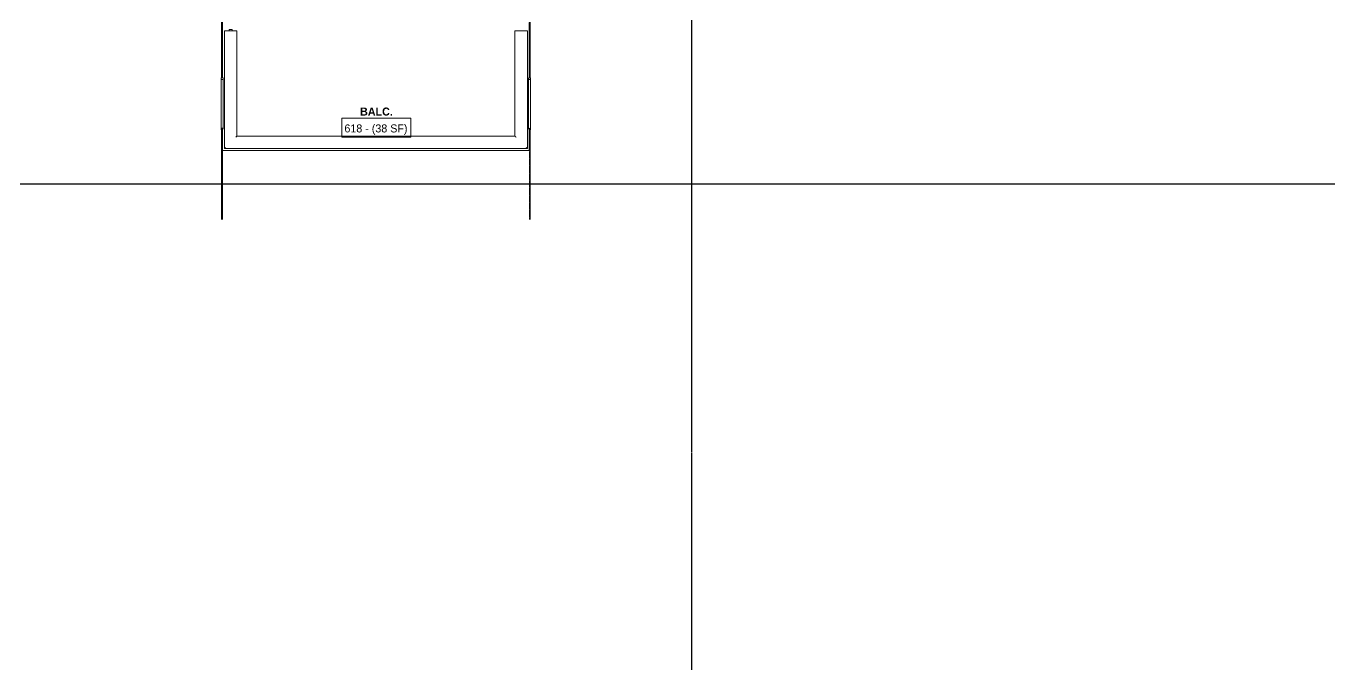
# Model space of a CAD drawing. Header units: inches. Extents: x -4093 to -1777, y 9773 to 12264.
# Drawn here: x -2749.8 to -2261.6, y 11007.4 to 11246.5 of the extents above; entities that cross this region are included whole.
import ezdxf

# ---------------------------------------------------------------- set-up
doc = ezdxf.new("R2010")
doc.units = ezdxf.units.IN
doc.header["$MEASUREMENT"] = 0
for name, pattern in [('Center 1_4_', [0.53125, 0.25, -0.09375, 0.09375, -0.09375]), ('Grid Line 1_2_', [0.875, 0.5, -0.125, 0.125, -0.125]), ('Hidden 1_8_', [0.1875, 0.125, -0.0625])]:
    doc.linetypes.add(name, pattern=pattern)
for name, color, linetype, lineweight in [('0-1', 7, 'Continuous', 5), ('A-AREA-IDEN', 2, 'Continuous', 9), ('A-DETL-CNTR', 5, 'Center 1_4_', 9), ('A-DETL-HDLN', 90, 'Hidden 1_8_', 9), ('A-FLOR-2', 192, 'Continuous', 9), ('A-FLOR-HRAL', 11, 'Continuous', 9), ('S-BEAM', 12, 'Continuous', 9), ('S-GRID-1', 1, 'Grid Line 1_2_', 30)]:
    doc.layers.add(name, color=color, linetype=linetype, lineweight=lineweight)
doc.styles.add('Century Gothic', font='ufonts.com_century-gothic.ttf', dxfattribs={"height": 3})
doc.styles.add('Century Gothic_B', font='GOTHICB.TTF', dxfattribs={"height": 3})

# ---------------------------------------------------------------- blocks, each defined once
blk = doc.blocks.new('CTR - 1st Phase - Structure_rvt-1-BACKGROUND - 2ND FLOOR')
at = {"layer": 'S-GRID-1'}
for p, q in [((-2500.32, 9772.61), (-2500.32, 12247.5)), ((-1777.25, 11187.19), (-4076.95, 11187.19))]:
    blk.add_line(p, q, dxfattribs=at)
blk = doc.blocks.new('Railing - Baluster_01-2700443-BACKGROUND - 2ND FLOOR')
at = {"layer": 'A-FLOR-HRAL'}
for p, q in [((-0.59, 1.18), (0.59, 1.18)), ((-0.59, 0.59), (-0.59, 1.18)), ((0.59, 1.18), (0.59, 0.59))]:
    blk.add_line(p, q, dxfattribs=at)
blk = doc.blocks.new('Railing - Railing-3415172-BACKGROUND - 2ND FLOOR')
at = {"layer": 'A-FLOR-HRAL'}
for p, q in [((-2675.5, 11244.64), (-2675.5, 11200.53)), ((-2675.5, 11244.64), (-2675.03, 11244.64)), ((-2675.03, 11244.64), (-2671.25, 11244.64)), ((-2671.25, 11244.64), (-2670.78, 11244.64)), ((-2670.78, 11205.25), (-2670.78, 11244.64)), ((-2566.68, 11244.64), (-2566.68, 11205.25)), ((-2566.68, 11244.64), (-2566.2, 11244.64)), ((-2566.2, 11244.64), (-2562.43, 11244.64)), ((-2562.43, 11244.64), (-2561.95, 11244.64)), ((-2561.95, 11200.53), (-2561.95, 11244.64)), ((-2566.68, 11205.25), (-2670.78, 11205.25)), ((-2675.5, 11200.53), (-2561.95, 11200.53))]:
    blk.add_line(p, q, dxfattribs=at)
for points, knots in [([(-2671.25, 11204.78), (-2671.21, 11204.82), (-2671.15, 11204.88), (-2671.07, 11204.96), (-2671.02, 11205.01), (-2670.99, 11205.04), (-2670.95, 11205.08), (-2670.92, 11205.11), (-2670.89, 11205.13), (-2670.87, 11205.16), (-2670.84, 11205.19), (-2670.81, 11205.22), (-2670.79, 11205.24), (-2670.78, 11205.25), (-2670.78, 11205.25)], [0, 0, 0, 0, 0.166667, 0.25, 0.333333, 0.375, 0.416667, 0.5, 0.541667, 0.583333, 0.666667, 0.75, 0.833333, 1, 1, 1, 1]), ([(-2566.2, 11204.78), (-2566.25, 11204.82), (-2566.31, 11204.88), (-2566.39, 11204.96), (-2566.43, 11205.01), (-2566.47, 11205.04), (-2566.5, 11205.08), (-2566.53, 11205.11), (-2566.56, 11205.13), (-2566.59, 11205.16), (-2566.62, 11205.19), (-2566.64, 11205.22), (-2566.67, 11205.24), (-2566.68, 11205.25), (-2566.68, 11205.25)], [0, 0, 0, 0, 0.166667, 0.25, 0.333333, 0.375, 0.416667, 0.5, 0.541667, 0.583333, 0.666667, 0.75, 0.833333, 1, 1, 1, 1]), ([(-2675.5, 11200.53), (-2675.5, 11200.53), (-2675.49, 11200.54), (-2675.47, 11200.56), (-2675.44, 11200.59), (-2675.41, 11200.62), (-2675.39, 11200.64), (-2675.36, 11200.67), (-2675.32, 11200.71), (-2675.28, 11200.75), (-2675.24, 11200.79), (-2675.2, 11200.83), (-2675.13, 11200.9), (-2675.07, 11200.96), (-2675.03, 11201)], [0, 0, 0, 0, 0.166667, 0.25, 0.333333, 0.416667, 0.458333, 0.5, 0.583333, 0.666667, 0.708333, 0.75, 0.833333, 1, 1, 1, 1]), ([(-2561.95, 11200.53), (-2561.95, 11200.53), (-2561.96, 11200.54), (-2561.99, 11200.56), (-2562.01, 11200.59), (-2562.04, 11200.62), (-2562.07, 11200.64), (-2562.1, 11200.67), (-2562.14, 11200.71), (-2562.18, 11200.75), (-2562.22, 11200.79), (-2562.25, 11200.83), (-2562.32, 11200.9), (-2562.38, 11200.96), (-2562.43, 11201)], [0, 0, 0, 0, 0.166667, 0.25, 0.333333, 0.416667, 0.458333, 0.5, 0.583333, 0.666667, 0.708333, 0.75, 0.833333, 1, 1, 1, 1])]:
    blk.add_open_spline(points, degree=3, knots=knots, dxfattribs=at)
blk.add_blockref('Railing - Baluster_01-2700443-BACKGROUND - 2ND FLOOR', (-2673.14, 11244.05))
blk = doc.blocks.new('Walls 34 - Walls 1-3287514-BACKGROUND - 2ND FLOOR')
at = {"layer": 'S-BEAM'}
for p, q in [((-2676.7, 11226.79), (-2676.7, 11207.85)), ((-2675.95, 11207.85), (-2675.95, 11226.79))]:
    blk.add_line(p, q, dxfattribs=at)
at = {"layer": 'S-BEAM', "flags": 128}
for points in [[(-2675.95, 11226.79), (-2675.96, 11226.88), (-2675.99, 11226.97), (-2676.04, 11227.05), (-2676.11, 11227.12), (-2676.19, 11227.16), (-2676.28, 11227.19), (-2676.37, 11227.19), (-2676.46, 11227.16), (-2676.54, 11227.12), (-2676.6, 11227.05), (-2676.66, 11226.97), (-2676.69, 11226.88), (-2676.7, 11226.79)], [(-2676.7, 11226.79), (-2676.69, 11226.69), (-2676.66, 11226.6), (-2676.6, 11226.52), (-2676.54, 11226.46), (-2676.46, 11226.41), (-2676.37, 11226.39), (-2676.28, 11226.39), (-2676.19, 11226.41), (-2676.11, 11226.46), (-2676.04, 11226.52), (-2675.99, 11226.6), (-2675.96, 11226.69), (-2675.95, 11226.79)]]:
    blk.add_lwpolyline(points, dxfattribs=at)
at = {"layer": 'S-BEAM'}
blk.add_ellipse((-2676.32, 11207.85), major_axis=(0.375, 0), ratio=0.93544, start_param=3.141593, end_param=5.223489, dxfattribs=at)
blk = doc.blocks.new('Walls 39 - Walls 1-3287523-BACKGROUND - 2ND FLOOR')
at = {"layer": 'S-BEAM'}
for p, q in [((-2561.5, 11226.79), (-2561.5, 11207.85)), ((-2560.75, 11207.85), (-2560.75, 11226.79))]:
    blk.add_line(p, q, dxfattribs=at)
at = {"layer": 'S-BEAM', "flags": 128}
for points in [[(-2560.75, 11226.79), (-2560.76, 11226.88), (-2560.79, 11226.97), (-2560.84, 11227.05), (-2560.91, 11227.12), (-2560.99, 11227.16), (-2561.08, 11227.19), (-2561.17, 11227.19), (-2561.26, 11227.16), (-2561.34, 11227.12), (-2561.4, 11227.05), (-2561.46, 11226.97), (-2561.49, 11226.88), (-2561.5, 11226.79)], [(-2561.5, 11226.79), (-2561.49, 11226.69), (-2561.46, 11226.6), (-2561.4, 11226.52), (-2561.34, 11226.46), (-2561.26, 11226.41), (-2561.17, 11226.39), (-2561.08, 11226.39), (-2560.99, 11226.41), (-2560.91, 11226.46), (-2560.84, 11226.52), (-2560.79, 11226.6), (-2560.76, 11226.69), (-2560.75, 11226.79)]]:
    blk.add_lwpolyline(points, dxfattribs=at)
at = {"layer": 'S-BEAM'}
blk.add_ellipse((-2561.12, 11207.85), major_axis=(0.375, 0), ratio=0.93544, start_param=4.18879, end_param=6.283185, dxfattribs=at)

msp = doc.modelspace()

# ---------------------------------------------------------------- linework, layer by layer
at = {"layer": 'A-AREA-IDEN', "flags": 128}
msp.add_lwpolyline([(-2631.51, 11211.94), (-2605.67, 11211.94), (-2605.67, 11204.78), (-2631.51, 11204.78)], close=True, dxfattribs=at)
at = {"layer": 'A-DETL-CNTR'}
for p, q in [((-2676.33, 11247.89), (-2676.33, 11227.19)), ((-2561.13, 11247.89), (-2561.13, 11227.19)), ((-2676.33, 11208.25), (-2676.33, 11174)), ((-2561.13, 11208.25), (-2561.13, 11174))]:
    msp.add_line(p, q, dxfattribs=at)
at = {"layer": 'A-DETL-HDLN'}
for p, q in [((-2676.51, 11247.89), (-2676.51, 11227.13)), ((-2676.14, 11247.89), (-2676.14, 11227.13)), ((-2560.94, 11247.89), (-2560.94, 11227.13)), ((-2676.51, 11208.31), (-2676.51, 11174)), ((-2676.14, 11208.3), (-2676.14, 11174)), ((-2560.94, 11208.3), (-2560.94, 11174))]:
    msp.add_line(p, q, dxfattribs=at)
at = {"layer": 'A-FLOR-2'}
for p, q in [((-2676.14, 11247.89), (-2676.14, 11227.13)), ((-2561.31, 11227.13), (-2561.31, 11247.83)), ((-2676.14, 11207.92), (-2676.14, 11199.89)), ((-2561.31, 11199.89), (-2561.31, 11207.93)), ((-2676.14, 11199.89), (-2561.31, 11199.89))]:
    msp.add_line(p, q, dxfattribs=at)

# ---------------------------------------------------------------- block references
at = {"layer": '0-1'}
msp.add_blockref('CTR - 1st Phase - Structure_rvt-1-BACKGROUND - 2ND FLOOR', (0, 0), dxfattribs=at)
at = {"layer": 'A-FLOR-HRAL'}
msp.add_blockref('Railing - Railing-3415172-BACKGROUND - 2ND FLOOR', (0, 0), dxfattribs=at)
at = {"layer": 'S-BEAM'}
for name in ['Walls 34 - Walls 1-3287514-BACKGROUND - 2ND FLOOR', 'Walls 39 - Walls 1-3287523-BACKGROUND - 2ND FLOOR']:
    msp.add_blockref(name, (0, 0), dxfattribs=at)

# ---------------------------------------------------------------- texts
at = {"layer": 'A-AREA-IDEN', "char_height": 3, "attachment_point": 1}
for s, insert, width, style in [('BALC.', (-2624.63, 11215.93), 14.544, 'Century Gothic_B'), ('618 - (38 SF)', (-2630.51, 11209.61), 28.785, 'Century Gothic')]:
    msp.add_mtext(s, dxfattribs=dict(at, insert=insert, width=width, style=style))

doc.saveas('drawing.dxf')
